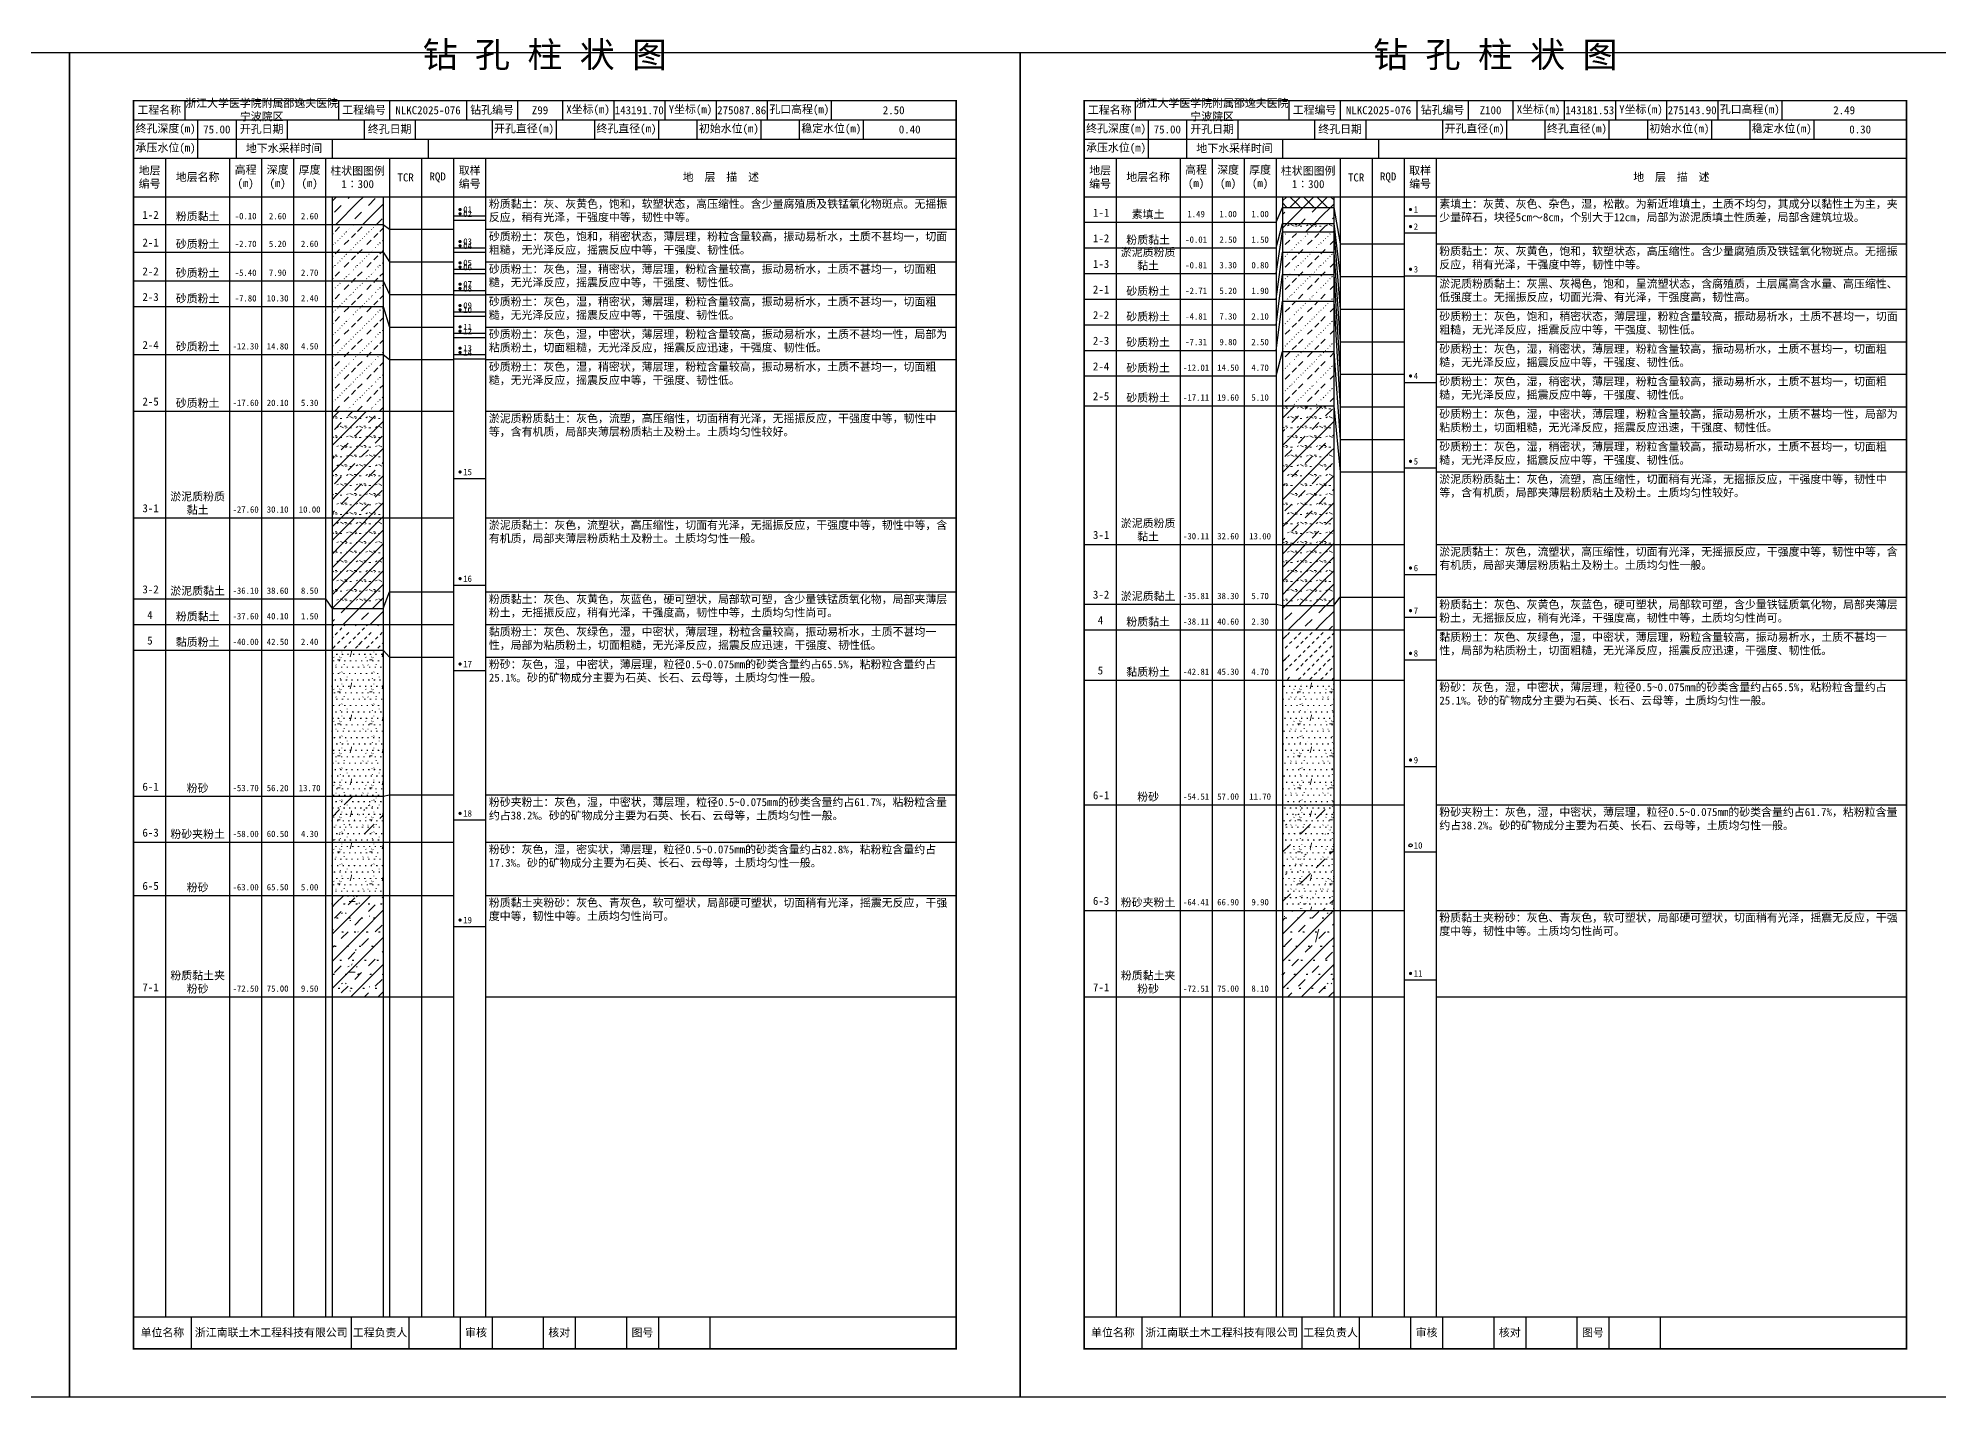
# Model space of a CAD drawing. Extents: x 297 to 65340, y 0 to 425.
# Drawn here: x 61766 to 62360, y 0 to 425 of the extents above; entities that cross this region are included whole.
import ezdxf
from ezdxf.enums import TextEntityAlignment as Align

# ---------------------------------------------------------------- set-up
doc = ezdxf.new("R2010")
doc.units = 0
doc.layers.get('0').update_dxf_attribs({"linetype": 'CONTINUOUS'})
doc.layers.add('FRAME', color=7, linetype='CONTINUOUS')
doc.layers.add('STRATUM', color=7, linetype='CONTINUOUS')
doc.layers.add('HATCH', color=7, linetype='CONTINUOUS', lineweight=13)
doc.styles.add('ST', font='')
doc.styles.get('ST').set_extended_font_data('SimSun')
pattern_1 = [(45, (0, 0), (-4.2426407, 4.2426407), [10, 0]), (45, (1.061, -3.182), (-2.12132034, 6.36396103), [3, -3])]
pattern_2 = [(45.000006, (0, 0), (-7.3e-07, 6.99998237), [1.971956, -7.927535]), (45.000006, (2.813, 2.829), (-7.3e-07, 6.99998237), [1.99367, -7.905828]), (45.000006, (5.0675, 5.082), (-7.3e-07, 6.99998237), [1.813609, -8.085882]), (26.565052, (0, 3.5), (7.00000042, 7.00000017), [0.0965, -15.555976]), (36.869899, (0.7, 4.2), (6.999999835, 7.000000165), [0.197747, -34.802253]), (315.00001, (3.5, 6.976), (6.99998237, 1.22e-06), [0.033054, -9.866441]), (26.565052, (3.5, 0), (7.00000042, 7.00000017), [0.144749, -15.507727]), (26.565052, (4.2, 0.7), (7.00000042, 7.00000017), [0.10528, -15.547196]), (90.000004, (4.55, 1.05), (-7, -5e-07), [0.028767, -6.971233]), (26.565052, (4.9, 1.4), (7.00000042, 7.00000017), [0.091014, -31.213938]), (36.869899, (5.6, 2.1), (6.999999835, 7.000000165), [0.110692, -34.889308]), (45.000002, (6.3, 2.8), (-2.4e-07, 6.99998237), [0.109112, -9.790383]), (315.00001, (6.914, 3.548), (6.99998237, 1.22e-06), [0.033054, -9.866441]), (36.869898, (1.4, 4.9), (6.999999957, 7.000000043), [0.10224, -34.89776]), (53.130103, (2.1, 5.6), (13.999999763, 21.000000158), [0.134384, -34.865616]), (53.130103, (2.8, 6.3), (13.999999763, 21.000000158), [0.126246, -34.873754])]
pattern_3 = [(45, (0, 0), (-4.2426407, 4.2426407), [10, 0]), (45, (1.061, -3.182), (-2.12132034, 6.36396103), [3, -3]), (26.565, (1.0741, -0.2536), (5.99982296, 5.99981224), [0.567, -12.849]), (0, (0.507, -0.2536), (0, 6), [0.567, -5.433]), (26.565, (-1.5813, 0), (5.99982296, 5.99981224), [0.567, -12.849]), (0, (-1.074, 0.2536), (0, 6), [0.567, -5.433]), (153.435, (0.5071, -0.2536), (-5.9998176, -5.36e-06), [1.134, -12.2826]), (26.565, (4.0741, 2.7464), (5.99982296, 5.99981224), [0.567, -12.849]), (0, (3.507, 2.7464), (0, 6), [0.567, -5.433]), (26.565, (1.4187, 3), (5.99982296, 5.99981224), [0.567, -12.849]), (0, (1.926, 3.2536), (0, 6), [0.567, -5.433]), (153.435, (3.5071, 2.7464), (-5.9998176, -5.36e-06), [1.134, -12.2826])]
pattern_4 = [(45, (0, 0), (-2.12132034, 2.12132034), [10, 0]), (26.565, (1.0741, -0.2536), (5.99982296, 5.99981224), [0.567, -12.849]), (0, (0.507, -0.2536), (0, 6), [0.567, -5.433]), (26.565, (-1.5813, 0), (5.99982296, 5.99981224), [0.567, -12.849]), (0, (-1.074, 0.2536), (0, 6), [0.567, -5.433]), (153.435, (0.5071, -0.2536), (-5.9998176, -5.36e-06), [1.134, -12.2826]), (26.565, (4.0741, 2.7464), (5.99982296, 5.99981224), [0.567, -12.849]), (0, (3.507, 2.7464), (0, 6), [0.567, -5.433]), (26.565, (1.4187, 3), (5.99982296, 5.99981224), [0.567, -12.849]), (0, (1.926, 3.2536), (0, 6), [0.567, -5.433]), (153.435, (3.5071, 2.7464), (-5.9998176, -5.36e-06), [1.134, -12.2826])]
pattern_5 = [(45.000005, (0, 0), (-6e-07, 6.99998237), [0.947297, -8.952198]), (45.000005, (1.4, 1.4), (-6e-07, 6.99998237), [0.986898, -8.912597]), (45.000005, (2.8, 2.8), (-6e-07, 6.99998237), [1.060182, -8.839313]), (45.000005, (4.2, 4.2), (-6e-07, 6.99998237), [0.949178, -8.950318]), (45.000005, (5.6, 5.6), (-6e-07, 6.99998237), [1.036501, -8.862994]), (45.000005, (3.5, 0), (-6e-07, 6.99998237), [1.013348, -8.886147]), (45.000005, (4.9, 1.4), (-6e-07, 6.99998237), [1.078956, -12.120371]), (45.000005, (6.3, 2.8), (-6e-07, 6.99998237), [0.998824, -8.900671]), (45.000003, (0.7, 4.2), (-3.7e-07, 6.99998237), [1.05533, -8.844165]), (45.000003, (2.1, 5.6), (-3.7e-07, 6.99998237), [1.036501, -8.862994])]
pattern_6 = [(82.875, (-0.8346, -1.206), (0.00036925, 10.000176442), [0.08929, -80.53371]), (143.13, (-0.7336, -1.2818), (-29.99996427, 20.00005359), [0.12627, -49.87373]), (172.875, (-0.5564, -1.304), (-70.000245666, 9.999660329), [0.17857, -80.44443]), (206.565, (-0.378, -1.2147), (-9.99970493, -9.99968706), [0.19954, -22.16046]), (243.435, (-0.2887, -1.0363), (8.93e-06, -9.999696), [0.19954, -22.16146]), (255.964, (-0.1994, -0.679), (-0.00020004, -9.99950129), [0.36813, -40.86287]), (255.964, (0.1106, 0.561), (-0.00020004, -9.99950129), [1.27838, -39.95262]), (255.964, (0.179, 0.835), (-0.00020004, -9.99950129), [0.28235, -40.94865]), (216.87, (0.3694, 1.0892), (-9.999982136, -10.000017864), [0.12627, -49.87373]), (243.435, (0.2683, 1.0135), (8.93e-06, -9.999696), [0.19954, -22.16146]), (206.565, (0.548, 1.1785), (-9.99970493, -9.99968706), [0.19954, -22.16046]), (172.875, (0.725, 1.1563), (-70.000245666, 9.999660329), [0.17857, -80.44443]), (143.13, (0.826, 1.0806), (-29.99996427, 20.00005359), [0.12627, -49.87373]), (82.875, (0.815, 0.992), (0.00036925, 10.000176442), [0.08929, -80.53371]), (0, (-0.33, 0.34), (0, 10), [0.89286, -9.10714]), (0, (0.025, 0), (1, 2), [0, -1.75]), (0, (0, 0.025), (1, 2), [0, -1.75]), (0, (0, 0), (1, 2), [0, -1.75]), (0, (-0.025, 0), (1, 2), [0, -1.75]), (0, (0, -0.025), (1, 2), [0, -1.75])]
pattern_7 = [(45.000006, (0, 0), (-1.6e-06, 15.3999612), [4.3383032, -17.440577]), (45.000006, (6.188, 6.223), (-1.6e-06, 15.3999612), [4.386074, -17.3928216]), (45.000006, (11.148, 11.181), (-1.6e-06, 15.3999612), [3.9899398, -17.7889404]), (26.565052, (0, 7.7), (15.4000009, 15.4000004), [0.2123, -34.2231472]), (36.869899, (1.54, 9.24), (15.39999964, 15.40000036), [0.4350434, -76.5649566]), (315.00001, (7.7, 15.347), (15.3999612, 2.7e-06), [0.0727188, -21.7061702]), (26.565052, (7.7, 0), (15.4000009, 15.4000004), [0.3184478, -34.1169994]), (26.565052, (9.24, 1.54), (15.4000009, 15.4000004), [0.231616, -34.2038312]), (90.000004, (10.01, 2.31), (-15.4, -1e-06), [0.0632874, -15.3367126]), (26.565052, (10.78, 3.08), (15.4000009, 15.4000004), [0.200231, -68.6706636]), (36.869899, (12.32, 4.62), (15.39999964, 15.40000036), [0.2435224, -76.7564776]), (45.000002, (13.86, 6.16), (-5e-07, 15.3999612), [0.2400464, -21.5388426]), (315.00001, (15.211, 7.805), (15.3999612, 2.7e-06), [0.0727188, -21.7061702]), (36.869898, (3.08, 10.78), (15.3999999, 15.4000001), [0.224928, -76.775072]), (53.130103, (4.62, 12.32), (30.79999948, 46.20000035), [0.2956448, -76.7043552]), (53.130103, (6.16, 13.86), (30.79999948, 46.20000035), [0.2777412, -76.7222588])]
pattern_8 = [(82.875, (-1.8361, -2.6533), (0.00081235, 22.00038817), [0.196438, -177.174162]), (143.13, (-1.614, -2.82), (-65.9999214, 44.0001179), [0.277794, -109.722206]), (172.875, (-1.224, -2.8687), (-154.00054047, 21.99925272), [0.392854, -176.977746]), (206.565, (-0.831, -2.672), (-21.9993508, -21.9993115), [0.438988, -48.753012]), (243.435, (-0.635, -2.28), (1.96e-05, -21.9993312), [0.438988, -48.755212]), (255.964, (-0.4387, -1.494), (-0.0004401, -21.99890283), [0.809886, -89.898314]), (255.964, (0.2434, 1.2344), (-0.0004401, -21.99890283), [2.812436, -87.895764]), (255.964, (0.394, 1.837), (-0.0004401, -21.99890283), [0.62117, -90.08703]), (216.87, (0.8126, 2.3963), (-21.9999607, -22.0000393), [0.277794, -109.722206]), (243.435, (0.59, 2.23), (1.96e-05, -21.9993312), [0.438988, -48.755212]), (206.565, (1.205, 2.593), (-21.9993508, -21.9993115), [0.438988, -48.753012]), (172.875, (1.595, 2.544), (-154.00054047, 21.99925272), [0.392854, -176.977746]), (143.13, (1.8173, 2.3772), (-65.9999214, 44.0001179), [0.277794, -109.722206]), (82.875, (1.793, 2.1823), (0.00081235, 22.00038817), [0.196438, -177.174162]), (0, (-0.725, 0.748), (0, 22), [1.964292, -20.035708]), (0, (0.055, 0), (2.2, 4.4), [0, -3.85]), (0, (0, 0.055), (2.2, 4.4), [0, -3.85]), (0, (0, 0), (2.2, 4.4), [0, -3.85]), (0, (-0.055, 0), (2.2, 4.4), [0, -3.85]), (0, (0, -0.055), (2.2, 4.4), [0, -3.85])]

# ---------------------------------------------------------------- blocks, each defined once
blk = doc.blocks.new('SolidCircle')
at = {"const_width": 0.5}
blk.add_lwpolyline([(-0.25, 0, 1), (0.25, 0, 1)], format="xyb", close=True, dxfattribs=at)

msp = doc.modelspace()

# ---------------------------------------------------------------- hatches: boundary and pattern name
at = {"layer": 'HATCH'}
h = msp.add_hatch(dxfattribs=at)
h.set_pattern_fill('FZNT', color=256, style=0)
h.set_pattern_definition(pattern_1)
h.paths.add_polyline_path([(61874, 375), (61858, 375), (61858, 366.33), (61874, 366.33)])
h = msp.add_hatch(dxfattribs=at)
h.set_pattern_fill('STT', color=256, style=0)
h.set_pattern_definition([(45, (0, 0), (-2.12132034, 2.12132034), [10, 0]), (135, (0, 0), (-2.12132034, -2.12132034), [10, 0])])
h.paths.add_polyline_path([(62171, 375), (62155, 375), (62155, 371.67), (62171, 371.67)])
h = msp.add_hatch(dxfattribs=at)
h.set_pattern_fill('FZNT', color=256, style=0)
h.set_pattern_definition(pattern_1)
h.paths.add_polyline_path([(62171, 371.67), (62155, 371.67), (62155, 366.67), (62171, 366.67)])
h = msp.add_hatch(dxfattribs=at)
h.set_pattern_fill('SZFT', color=256, style=0)
h.set_pattern_definition(pattern_2)
h.paths.add_polyline_path([(61874, 366.33), (61858, 366.33), (61858, 357.67), (61874, 357.67)])
h = msp.add_hatch(dxfattribs=at)
h.set_pattern_fill('YNFNT', color=256, style=0)
h.set_pattern_definition(pattern_3)
h.paths.add_polyline_path([(62171, 366.67), (62155, 366.67), (62155, 364), (62171, 364)])
h = msp.add_hatch(dxfattribs=at)
h.set_pattern_fill('SZFT', color=256, style=0)
h.set_pattern_definition(pattern_2)
h.paths.add_polyline_path([(62171, 364), (62155, 364), (62155, 357.67), (62171, 357.67)])
h = msp.add_hatch(dxfattribs=at)
h.set_pattern_fill('SZFT', color=256, style=0)
h.set_pattern_definition(pattern_2)
h.paths.add_polyline_path([(61874, 357.67), (61858, 357.67), (61858, 348.67), (61874, 348.67)])
h = msp.add_hatch(dxfattribs=at)
h.set_pattern_fill('SZFT', color=256, style=0)
h.set_pattern_definition(pattern_2)
h.paths.add_polyline_path([(62171, 357.67), (62155, 357.67), (62155, 350.67), (62171, 350.67)])
h = msp.add_hatch(dxfattribs=at)
h.set_pattern_fill('SZFT', color=256, style=0)
h.set_pattern_definition(pattern_2)
h.paths.add_polyline_path([(62171, 350.67), (62155, 350.67), (62155, 342.33), (62171, 342.33)])
h = msp.add_hatch(dxfattribs=at)
h.set_pattern_fill('SZFT', color=256, style=0)
h.set_pattern_definition(pattern_2)
h.paths.add_polyline_path([(61874, 348.67), (61858, 348.67), (61858, 340.67), (61874, 340.67)])
h = msp.add_hatch(dxfattribs=at)
h.set_pattern_fill('SZFT', color=256, style=0)
h.set_pattern_definition(pattern_2)
h.paths.add_polyline_path([(61874, 340.67), (61858, 340.67), (61858, 325.67), (61874, 325.67)])
h = msp.add_hatch(dxfattribs=at)
h.set_pattern_fill('SZFT', color=256, style=0)
h.set_pattern_definition(pattern_2)
h.paths.add_polyline_path([(62171, 342.33), (62155, 342.33), (62155, 326.67), (62171, 326.67)])
h = msp.add_hatch(dxfattribs=at)
h.set_pattern_fill('SZFT', color=256, style=0)
h.set_pattern_definition(pattern_2)
h.paths.add_polyline_path([(61874, 325.67), (61858, 325.67), (61858, 308), (61874, 308)])
h = msp.add_hatch(dxfattribs=at)
h.set_pattern_fill('SZFT', color=256, style=0)
h.set_pattern_definition(pattern_2)
h.paths.add_polyline_path([(62171, 326.67), (62155, 326.67), (62155, 309.67), (62171, 309.67)])
h = msp.add_hatch(dxfattribs=at)
h.set_pattern_fill('YNFNT', color=256, style=0)
h.set_pattern_definition(pattern_3)
h.paths.add_polyline_path([(62171, 309.67), (62155, 309.67), (62155, 266.33), (62171, 266.33)])
h = msp.add_hatch(dxfattribs=at)
h.set_pattern_fill('YNFNT', color=256, style=0)
h.set_pattern_definition(pattern_3)
h.paths.add_polyline_path([(61874, 308), (61858, 308), (61858, 274.67), (61874, 274.67)])
h = msp.add_hatch(dxfattribs=at)
h.set_pattern_fill('YNNT', color=256, style=0)
h.set_pattern_definition(pattern_4)
h.paths.add_polyline_path([(61874, 274.67), (61858, 274.67), (61858, 246.33), (61874, 246.33)])
h = msp.add_hatch(dxfattribs=at)
h.set_pattern_fill('YNNT', color=256, style=0)
h.set_pattern_definition(pattern_4)
h.paths.add_polyline_path([(62171, 266.33), (62155, 266.33), (62155, 247.33), (62171, 247.33)])
h = msp.add_hatch(dxfattribs=at)
h.set_pattern_fill('FZNT', color=256, style=0)
h.set_pattern_definition(pattern_1)
h.paths.add_polyline_path([(61874, 246.33), (61858, 246.33), (61858, 241.33), (61874, 241.33)])
h = msp.add_hatch(dxfattribs=at)
h.set_pattern_fill('FZNT', color=256, style=0)
h.set_pattern_definition(pattern_1)
h.paths.add_polyline_path([(62171, 247.33), (62155, 247.33), (62155, 239.67), (62171, 239.67)])
h = msp.add_hatch(dxfattribs=at)
h.set_pattern_fill('NZFT', color=256, style=0)
h.set_pattern_definition(pattern_5)
h.paths.add_polyline_path([(61874, 241.33), (61858, 241.33), (61858, 233.33), (61874, 233.33)])
h = msp.add_hatch(dxfattribs=at)
h.set_pattern_fill('NZFT', color=256, style=0)
h.set_pattern_definition(pattern_5)
h.paths.add_polyline_path([(62171, 239.67), (62155, 239.67), (62155, 224), (62171, 224)])
h = msp.add_hatch(dxfattribs=at)
h.set_pattern_fill('FS', color=256, style=0)
h.set_pattern_definition(pattern_6)
h.paths.add_polyline_path([(61874, 233.33), (61858, 233.33), (61858, 187.67), (61874, 187.67)])
h = msp.add_hatch(dxfattribs=at)
h.set_pattern_fill('FS', color=256, style=0)
h.set_pattern_definition(pattern_6)
h.paths.add_polyline_path([(62171, 224), (62155, 224), (62155, 185), (62171, 185)])
h = msp.add_hatch(dxfattribs=at)
h.set_pattern_fill('FS', color=256, style=0)
h.set_pattern_definition(pattern_6)
h.paths.add_polyline_path([(61874, 187.67), (61858, 187.67), (61858, 173.33), (61874, 173.33)])
h = msp.add_hatch(dxfattribs=at)
h.set_pattern_fill('SZFT', color=256, scale=2.2, style=0)
h.set_pattern_definition(pattern_7)
h.paths.add_polyline_path([(61874, 187.67), (61858, 187.67), (61858, 173.33), (61874, 173.33)])
h = msp.add_hatch(dxfattribs=at)
h.set_pattern_fill('FS', color=256, style=0)
h.set_pattern_definition(pattern_6)
h.paths.add_polyline_path([(62171, 185), (62155, 185), (62155, 152), (62171, 152)])
h = msp.add_hatch(dxfattribs=at)
h.set_pattern_fill('SZFT', color=256, scale=2.2, style=0)
h.set_pattern_definition(pattern_7)
h.paths.add_polyline_path([(62171, 185), (62155, 185), (62155, 152), (62171, 152)])
h = msp.add_hatch(dxfattribs=at)
h.set_pattern_fill('FS', color=256, style=0)
h.set_pattern_definition(pattern_6)
h.paths.add_polyline_path([(61874, 173.33), (61858, 173.33), (61858, 156.67), (61874, 156.67)])
h = msp.add_hatch(dxfattribs=at)
h.set_pattern_fill('FZNT', color=256, style=0)
h.set_pattern_definition(pattern_1)
h.paths.add_polyline_path([(61874, 156.67), (61858, 156.67), (61858, 125), (61874, 125)])
h = msp.add_hatch(dxfattribs=at)
h.set_pattern_fill('FS', color=256, scale=2.2, style=0)
h.set_pattern_definition(pattern_8)
h.paths.add_polyline_path([(61874, 156.67), (61858, 156.67), (61858, 125), (61874, 125)])
h = msp.add_hatch(dxfattribs=at)
h.set_pattern_fill('FZNT', color=256, style=0)
h.set_pattern_definition(pattern_1)
h.paths.add_polyline_path([(62171, 152), (62155, 152), (62155, 125), (62171, 125)])
h = msp.add_hatch(dxfattribs=at)
h.set_pattern_fill('FS', color=256, scale=2.2, style=0)
h.set_pattern_definition(pattern_8)
h.paths.add_polyline_path([(62171, 152), (62155, 152), (62155, 125), (62171, 125)])

# ---------------------------------------------------------------- linework, layer by layer
at = {"layer": 'FRAME', "color": 245, "linetype": 'Continuous'}
for points in [[(61479, 0), (61776, 0), (61776, 420), (61479, 420)], [(61776, 0), (62073, 0), (62073, 420), (61776, 420)], [(62073, 0), (62370, 0), (62370, 420), (62073, 420)]]:
    msp.add_lwpolyline(points, close=True, dxfattribs=at)
at = {"layer": 'FRAME', "linetype": 'Continuous', "const_width": 0.5}
for points in [[(61796, 15), (62053, 15), (62053, 405), (61796, 405)], [(62093, 15), (62350, 15), (62350, 405), (62093, 405)]]:
    msp.add_lwpolyline(points, close=True, dxfattribs=at)
at = {"layer": 'FRAME', "color": 0, "linetype": 'Continuous'}
for points in [[(61812, 405), (61812, 399)], [(61860, 405), (61860, 399)], [(61876, 405), (61876, 399)], [(61900, 405), (61900, 399)], [(61916, 405), (61916, 399)], [(61930, 405), (61930, 399)], [(61946, 405), (61946, 399)], [(61962, 405), (61962, 399)], [(61978, 405), (61978, 399)], [(61994, 405), (61994, 399)], [(62014, 405), (62014, 399)], [(62053, 405), (62053, 399)], [(62109, 405), (62109, 399)], [(62157, 405), (62157, 399)], [(62173, 405), (62173, 399)], [(62197, 405), (62197, 399)], [(62213, 405), (62213, 399)], [(62227, 405), (62227, 399)], [(62243, 405), (62243, 399)], [(62259, 405), (62259, 399)], [(62275, 405), (62275, 399)], [(62291, 405), (62291, 399)], [(62311, 405), (62311, 399)], [(62350, 405), (62350, 399)], [(61796, 399), (62053, 399)], [(61816, 399), (61816, 393)], [(61828, 399), (61828, 393)], [(61844, 399), (61844, 393)], [(61868, 399), (61868, 393)], [(61884, 399), (61884, 393)], [(61908, 399), (61908, 393)], [(61928, 399), (61928, 393)], [(61940, 399), (61940, 393)], [(61960, 399), (61960, 393)], [(61972, 399), (61972, 393)], [(61992, 399), (61992, 393)], [(62004, 399), (62004, 393)], [(62024, 399), (62024, 393)], [(62053, 399), (62053, 393)], [(62093, 399), (62350, 399)], [(62113, 399), (62113, 393)], [(62125, 399), (62125, 393)], [(62141, 399), (62141, 393)], [(62165, 399), (62165, 393)], [(62181, 399), (62181, 393)], [(62205, 399), (62205, 393)], [(62225, 399), (62225, 393)], [(62237, 399), (62237, 393)], [(62257, 399), (62257, 393)], [(62269, 399), (62269, 393)], [(62289, 399), (62289, 393)], [(62301, 399), (62301, 393)], [(62321, 399), (62321, 393)], [(62350, 399), (62350, 393)], [(61796, 393), (62053, 393)], [(61816, 393), (61816, 387)], [(61828, 393), (61828, 387)], [(61858, 393), (61858, 387)], [(61888, 393), (61888, 387)], [(62093, 393), (62350, 393)], [(62113, 393), (62113, 387)], [(62125, 393), (62125, 387)], [(62155, 393), (62155, 387)], [(62185, 393), (62185, 387)], [(61796, 387), (62053, 387)], [(61806, 387), (61806, 25)], [(61826, 387), (61826, 25)], [(61836, 387), (61836, 25)], [(61846, 387), (61846, 25)], [(61856, 387), (61856, 25)], [(61876, 387), (61876, 25)], [(61886, 387), (61886, 25)], [(61896, 387), (61896, 25)], [(61906, 387), (61906, 25)], [(62053, 387), (62053, 25)], [(62093, 387), (62350, 387)], [(62103, 387), (62103, 25)], [(62123, 387), (62123, 25)], [(62133, 387), (62133, 25)], [(62143, 387), (62143, 25)], [(62153, 387), (62153, 25)], [(62173, 387), (62173, 25)], [(62183, 387), (62183, 25)], [(62193, 387), (62193, 25)], [(62203, 387), (62203, 25)], [(62350, 387), (62350, 25)], [(61796, 375), (62053, 375)], [(61858, 375), (61858, 25)], [(61874, 375), (61874, 25)], [(62093, 375), (62350, 375)], [(62155, 375), (62155, 25)], [(62171, 375), (62171, 25)], [(61796, 25), (62053, 25)], [(61814, 25), (61814, 15)], [(61864, 25), (61864, 15)], [(61882, 25), (61882, 15)], [(61898, 25), (61898, 15)], [(61908, 25), (61908, 15)], [(61924, 25), (61924, 15)], [(61934, 25), (61934, 15)], [(61950, 25), (61950, 15)], [(61960, 25), (61960, 15)], [(61976, 25), (61976, 15)], [(62093, 25), (62350, 25)], [(62111, 25), (62111, 15)], [(62161, 25), (62161, 15)], [(62179, 25), (62179, 15)], [(62195, 25), (62195, 15)], [(62205, 25), (62205, 15)], [(62221, 25), (62221, 15)], [(62231, 25), (62231, 15)], [(62247, 25), (62247, 15)], [(62257, 25), (62257, 15)], [(62273, 25), (62273, 15)]]:
    msp.add_lwpolyline(points, dxfattribs=at)
at = {"layer": 'STRATUM', "linetype": 'Continuous'}
for points in [[(61896, 369), (61906, 369)], [(62153, 367), (62155, 371.67), (62171, 371.67), (62173, 360.23)], [(62193, 369), (62203, 369)], [(61796, 366.33), (61806, 366.33)], [(61806, 366.33), (61826, 366.33)], [(61826, 366.33), (61836, 366.33)], [(61836, 366.33), (61846, 366.33)], [(61846, 366.33), (61856, 366.33)], [(61856, 366.33), (61858, 366.33), (61874, 366.33), (61876, 364.82)], [(61876, 364.82), (61886, 364.82)], [(61886, 364.82), (61896, 364.82)], [(61896, 367.67), (61906, 367.67)], [(61906, 364.82), (62053, 364.82)], [(62093, 367), (62103, 367)], [(62103, 367), (62123, 367)], [(62123, 367), (62133, 367)], [(62133, 367), (62143, 367)], [(62143, 367), (62153, 367)], [(62153, 359), (62155, 366.67), (62171, 366.67), (62173, 350.06)], [(62153, 351), (62155, 364), (62171, 364), (62173, 339.88)], [(62193, 363.67), (62203, 363.67)], [(61796, 357.67), (61806, 357.67)], [(61806, 357.67), (61826, 357.67)], [(61826, 357.67), (61836, 357.67)], [(61836, 357.67), (61846, 357.67)], [(61846, 357.67), (61856, 357.67)], [(61856, 357.67), (61858, 357.67), (61874, 357.67), (61876, 354.65)], [(61896, 359), (61906, 359)], [(61896, 357.67), (61906, 357.67)], [(62093, 359), (62103, 359)], [(62103, 359), (62123, 359)], [(62123, 359), (62133, 359)], [(62133, 359), (62143, 359)], [(62143, 359), (62153, 359)], [(62153, 343), (62155, 357.67), (62171, 357.67), (62173, 329.7)], [(62173, 360.23), (62183, 360.23)], [(62183, 360.23), (62193, 360.23)], [(62203, 360.23), (62350, 360.23)], [(61876, 354.65), (61886, 354.65)], [(61886, 354.65), (61896, 354.65)], [(61896, 352.33), (61906, 352.33)], [(61896, 351), (61906, 351)], [(61906, 354.65), (62053, 354.65)], [(62093, 351), (62103, 351)], [(62103, 351), (62123, 351)], [(62123, 351), (62133, 351)], [(62133, 351), (62143, 351)], [(62143, 351), (62153, 351)], [(62153, 335), (62155, 350.67), (62171, 350.67), (62173, 319.53)], [(61796, 348.67), (61806, 348.67)], [(61806, 348.67), (61826, 348.67)], [(61826, 348.67), (61836, 348.67)], [(61836, 348.67), (61846, 348.67)], [(61846, 348.67), (61856, 348.67)], [(61856, 348.67), (61858, 348.67), (61874, 348.67), (61876, 344.47)], [(61896, 345.67), (61906, 345.67)], [(62173, 350.06), (62183, 350.06)], [(62183, 350.06), (62193, 350.06)], [(62193, 350.33), (62203, 350.33)], [(62203, 350.06), (62350, 350.06)], [(61796, 340.67), (61806, 340.67)], [(61806, 340.67), (61826, 340.67)], [(61826, 340.67), (61836, 340.67)], [(61836, 340.67), (61846, 340.67)], [(61846, 340.67), (61856, 340.67)], [(61856, 340.67), (61858, 340.67), (61874, 340.67), (61876, 334.29)], [(61876, 344.47), (61886, 344.47)], [(61886, 344.47), (61896, 344.47)], [(61896, 344.33), (61906, 344.33)], [(61896, 339), (61906, 339)], [(61906, 344.47), (62053, 344.47)], [(62093, 343), (62103, 343)], [(62103, 343), (62123, 343)], [(62123, 343), (62133, 343)], [(62133, 343), (62143, 343)], [(62143, 343), (62153, 343)], [(62153, 327), (62155, 342.33), (62171, 342.33), (62173, 309.35)], [(62173, 339.88), (62183, 339.88)], [(62183, 339.88), (62193, 339.88)], [(62203, 339.88), (62350, 339.88)], [(61876, 334.29), (61886, 334.29)], [(61886, 334.29), (61896, 334.29)], [(61896, 337.67), (61906, 337.67)], [(61906, 334.29), (62053, 334.29)], [(62093, 335), (62103, 335)], [(62103, 335), (62123, 335)], [(62123, 335), (62133, 335)], [(62133, 335), (62143, 335)], [(62143, 335), (62153, 335)], [(61896, 332.33), (61906, 332.33)], [(61896, 331), (61906, 331)], [(62093, 327), (62103, 327)], [(62103, 327), (62123, 327)], [(62123, 327), (62133, 327)], [(62133, 327), (62143, 327)], [(62143, 327), (62153, 327)], [(62173, 329.7), (62183, 329.7)], [(62183, 329.7), (62193, 329.7)], [(62203, 329.7), (62350, 329.7)], [(61796, 325.67), (61806, 325.67)], [(61806, 325.67), (61826, 325.67)], [(61826, 325.67), (61836, 325.67)], [(61836, 325.67), (61846, 325.67)], [(61846, 325.67), (61856, 325.67)], [(61856, 325.67), (61858, 325.67), (61874, 325.67), (61876, 324.12)], [(61876, 324.12), (61886, 324.12)], [(61886, 324.12), (61896, 324.12)], [(61896, 325.67), (61906, 325.67)], [(61896, 324.33), (61906, 324.33)], [(61906, 324.12), (62053, 324.12)], [(62153, 319), (62155, 326.67), (62171, 326.67), (62173, 299.17)], [(62093, 319), (62103, 319)], [(62103, 319), (62123, 319)], [(62123, 319), (62133, 319)], [(62133, 319), (62143, 319)], [(62143, 319), (62153, 319)], [(62173, 319.53), (62183, 319.53)], [(62183, 319.53), (62193, 319.53)], [(62193, 317), (62203, 317)], [(62203, 319.53), (62350, 319.53)], [(62093, 309.67), (62103, 309.67)], [(62103, 309.67), (62123, 309.67)], [(62123, 309.67), (62133, 309.67)], [(62133, 309.67), (62143, 309.67)], [(62143, 309.67), (62153, 309.67)], [(62153, 309.67), (62155, 309.67), (62171, 309.67), (62173, 289)], [(62173, 309.35), (62183, 309.35)], [(62183, 309.35), (62193, 309.35)], [(62203, 309.35), (62350, 309.35)], [(61796, 308), (61806, 308)], [(61806, 308), (61826, 308)], [(61826, 308), (61836, 308)], [(61836, 308), (61846, 308)], [(61846, 308), (61856, 308)], [(61856, 308), (61858, 308), (61874, 308), (61876, 308)], [(61876, 308), (61886, 308)], [(61886, 308), (61896, 308)], [(61906, 308), (62053, 308)], [(62173, 299.17), (62183, 299.17)], [(62183, 299.17), (62193, 299.17)], [(62203, 299.17), (62350, 299.17)], [(61896, 287), (61906, 287)], [(62173, 289), (62183, 289)], [(62183, 289), (62193, 289)], [(62193, 290.33), (62203, 290.33)], [(62203, 289), (62350, 289)], [(61796, 274.67), (61806, 274.67)], [(61806, 274.67), (61826, 274.67)], [(61826, 274.67), (61836, 274.67)], [(61836, 274.67), (61846, 274.67)], [(61846, 274.67), (61856, 274.67)], [(61856, 274.67), (61858, 274.67), (61874, 274.67), (61876, 274.67)], [(61876, 274.67), (61886, 274.67)], [(61886, 274.67), (61896, 274.67)], [(61906, 274.67), (62053, 274.67)], [(62093, 266.33), (62103, 266.33)], [(62103, 266.33), (62123, 266.33)], [(62123, 266.33), (62133, 266.33)], [(62133, 266.33), (62143, 266.33)], [(62143, 266.33), (62153, 266.33)], [(62153, 266.33), (62155, 266.33), (62171, 266.33), (62173, 266.33)], [(62173, 266.33), (62183, 266.33)], [(62183, 266.33), (62193, 266.33)], [(62203, 266.33), (62350, 266.33)], [(62193, 257), (62203, 257)], [(61856, 249.33), (61858, 246.33), (61874, 246.33), (61876, 251.51)], [(61876, 251.51), (61886, 251.51)], [(61886, 251.51), (61896, 251.51)], [(61896, 253.67), (61906, 253.67)], [(61906, 251.51), (62053, 251.51)], [(62153, 247.67), (62155, 247.33), (62171, 247.33), (62173, 249.84)], [(62173, 249.84), (62183, 249.84)], [(62183, 249.84), (62193, 249.84)], [(62203, 249.84), (62350, 249.84)], [(61796, 249.33), (61806, 249.33)], [(61806, 249.33), (61826, 249.33)], [(61826, 249.33), (61836, 249.33)], [(61836, 249.33), (61846, 249.33)], [(61846, 249.33), (61856, 249.33)], [(62093, 247.67), (62103, 247.67)], [(62103, 247.67), (62123, 247.67)], [(62123, 247.67), (62133, 247.67)], [(62133, 247.67), (62143, 247.67)], [(62143, 247.67), (62153, 247.67)], [(62193, 243.67), (62203, 243.67)], [(61796, 241.33), (61806, 241.33)], [(61806, 241.33), (61826, 241.33)], [(61826, 241.33), (61836, 241.33)], [(61836, 241.33), (61846, 241.33)], [(61846, 241.33), (61856, 241.33)], [(61856, 241.33), (61858, 241.33), (61874, 241.33), (61876, 241.33)], [(61876, 241.33), (61886, 241.33)], [(61886, 241.33), (61896, 241.33)], [(61906, 241.33), (62053, 241.33)], [(62093, 239.67), (62103, 239.67)], [(62103, 239.67), (62123, 239.67)], [(62123, 239.67), (62133, 239.67)], [(62133, 239.67), (62143, 239.67)], [(62143, 239.67), (62153, 239.67)], [(62153, 239.67), (62155, 239.67), (62171, 239.67), (62173, 239.67)], [(62173, 239.67), (62183, 239.67)], [(62183, 239.67), (62193, 239.67)], [(62203, 239.67), (62350, 239.67)], [(61796, 233.33), (61806, 233.33)], [(61806, 233.33), (61826, 233.33)], [(61826, 233.33), (61836, 233.33)], [(61836, 233.33), (61846, 233.33)], [(61846, 233.33), (61856, 233.33)], [(61856, 233.33), (61858, 233.33), (61874, 233.33), (61876, 231.16)], [(61876, 231.16), (61886, 231.16)], [(61886, 231.16), (61896, 231.16)], [(61896, 227), (61906, 227)], [(61906, 231.16), (62053, 231.16)], [(62193, 230.33), (62203, 230.33)], [(62093, 224), (62103, 224)], [(62103, 224), (62123, 224)], [(62123, 224), (62133, 224)], [(62133, 224), (62143, 224)], [(62143, 224), (62153, 224)], [(62153, 224), (62155, 224), (62171, 224), (62173, 224)], [(62173, 224), (62183, 224)], [(62183, 224), (62193, 224)], [(62203, 224), (62350, 224)], [(62193, 197), (62203, 197)], [(61796, 187.67), (61806, 187.67)], [(61806, 187.67), (61826, 187.67)], [(61826, 187.67), (61836, 187.67)], [(61836, 187.67), (61846, 187.67)], [(61846, 187.67), (61856, 187.67)], [(61856, 187.67), (61858, 187.67), (61874, 187.67), (61876, 188.1)], [(61876, 188.1), (61886, 188.1)], [(61886, 188.1), (61896, 188.1)], [(61906, 188.1), (62053, 188.1)], [(62093, 185), (62103, 185)], [(62103, 185), (62123, 185)], [(62123, 185), (62133, 185)], [(62133, 185), (62143, 185)], [(62143, 185), (62153, 185)], [(62153, 185), (62155, 185), (62171, 185), (62173, 185)], [(62173, 185), (62183, 185)], [(62183, 185), (62193, 185)], [(62203, 185), (62350, 185)], [(61896, 180.33), (61906, 180.33)], [(61796, 173.33), (61806, 173.33)], [(61806, 173.33), (61826, 173.33)], [(61826, 173.33), (61836, 173.33)], [(61836, 173.33), (61846, 173.33)], [(61846, 173.33), (61856, 173.33)], [(61856, 173.33), (61858, 173.33), (61874, 173.33), (61876, 173.33)], [(61876, 173.33), (61886, 173.33)], [(61886, 173.33), (61896, 173.33)], [(61906, 173.33), (62053, 173.33)], [(62193, 170.33), (62203, 170.33)], [(61796, 156.67), (61806, 156.67)], [(61806, 156.67), (61826, 156.67)], [(61826, 156.67), (61836, 156.67)], [(61836, 156.67), (61846, 156.67)], [(61846, 156.67), (61856, 156.67)], [(61856, 156.67), (61858, 156.67), (61874, 156.67), (61876, 156.67)], [(61876, 156.67), (61886, 156.67)], [(61886, 156.67), (61896, 156.67)], [(61906, 156.67), (62053, 156.67)], [(62093, 152), (62103, 152)], [(62103, 152), (62123, 152)], [(62123, 152), (62133, 152)], [(62133, 152), (62143, 152)], [(62143, 152), (62153, 152)], [(62153, 152), (62155, 152), (62171, 152), (62173, 152)], [(62173, 152), (62183, 152)], [(62183, 152), (62193, 152)], [(62203, 152), (62350, 152)], [(61896, 147), (61906, 147)], [(61796, 125), (61806, 125)], [(61806, 125), (61826, 125)], [(61826, 125), (61836, 125)], [(61836, 125), (61846, 125)], [(61846, 125), (61856, 125)], [(61856, 125), (61858, 125), (61874, 125), (61876, 125)], [(61876, 125), (61886, 125)], [(61886, 125), (61896, 125)], [(61906, 125), (62053, 125)], [(62093, 125), (62103, 125)], [(62103, 125), (62123, 125)], [(62123, 125), (62133, 125)], [(62133, 125), (62143, 125)], [(62143, 125), (62153, 125)], [(62153, 125), (62155, 125), (62171, 125), (62173, 125)], [(62173, 125), (62183, 125)], [(62183, 125), (62193, 125)], [(62193, 130.33), (62203, 130.33)], [(62203, 125), (62350, 125)]]:
    msp.add_lwpolyline(points, dxfattribs=at)
at = {"layer": 'STRATUM'}
msp.add_circle((62195, 172.33), 0.5, dxfattribs=at)

# ---------------------------------------------------------------- block references
for p in [(61898, 371), (61898, 369.67), (62195, 371), (62195, 365.67), (61898, 361), (61898, 359.67), (61898, 354.33), (61898, 353), (62195, 352.33), (61898, 347.67), (61898, 346.33), (61898, 341), (61898, 339.67), (61898, 334.33), (61898, 333), (61898, 327.67), (61898, 326.33), (62195, 319), (62195, 292.33), (61898, 289), (61898, 255.67), (62195, 259), (62195, 245.67), (62195, 232.33), (61898, 229), (62195, 199), (61898, 182.33), (61898, 149), (62195, 132.33)]:
    msp.add_blockref('SolidCircle', p, dxfattribs=at)

# ---------------------------------------------------------------- texts
at = {"layer": 'FRAME', "style": 'ST'}
for p in [(61924.5, 413), (62221.5, 413)]:
    msp.add_text('钻 孔 柱 状 图', height=8, dxfattribs=at).set_placement(p, align=Align.BOTTOM_CENTER)
at = {"layer": 'FRAME', "char_height": 2.5, "attachment_point": 5, "style": 'ST'}
for s, insert, width in [('浙江大学医学院附属邵逸夫医院宁波院区', (61836, 402), 48), ('X坐标(m)', (61938, 402), 16), ('Y坐标(m)', (61970, 402), 16), ('孔口高程(m)', (62004, 402), 20), ('浙江大学医学院附属邵逸夫医院宁波院区', (62133, 402), 48), ('X坐标(m)', (62235, 402), 16), ('Y坐标(m)', (62267, 402), 16), ('孔口高程(m)', (62301, 402), 20), ('工程名称', (61804, 402), 16), ('工程编号', (61868, 402), 16), ('NLKC2025-076', (61888, 402), 24), ('钻孔编号', (61908, 402), 16), ('Z99', (61923, 402), 14), ('143191.70', (61954, 402), 16), ('275087.86', (61986, 402), 16), ('2.50', (62033.5, 402), 39), ('工程名称', (62101, 402), 16), ('工程编号', (62165, 402), 16), ('NLKC2025-076', (62185, 402), 24), ('钻孔编号', (62205, 402), 16), ('Z100', (62220, 402), 14), ('143181.53', (62251, 402), 16), ('275143.90', (62283, 402), 16), ('2.49', (62330.5, 402), 39), ('终孔深度(m)', (61806, 396), 20), ('75.00', (61822, 396), 12), ('开孔日期', (61836, 396), 16), ('终孔日期', (61876, 396), 16), ('开孔直径(m)', (61918, 396), 20), ('终孔直径(m)', (61950, 396), 20), ('初始水位(m)', (61982, 396), 20), ('稳定水位(m)', (62014, 396), 20), ('0.40', (62038.5, 396), 29), ('终孔深度(m)', (62103, 396), 20), ('75.00', (62119, 396), 12), ('开孔日期', (62133, 396), 16), ('终孔日期', (62173, 396), 16), ('开孔直径(m)', (62215, 396), 20), ('终孔直径(m)', (62247, 396), 20), ('初始水位(m)', (62279, 396), 20), ('稳定水位(m)', (62311, 396), 20), ('0.30', (62335.5, 396), 29), ('承压水位(m)', (61806, 390), 20), ('地下水采样时间', (61843, 390), 30), ('承压水位(m)', (62103, 390), 20), ('地下水采样时间', (62140, 390), 30), ('地层编号', (61801, 381), 10), ('地层名称', (61816, 381), 20), ('高程\\P(m)', (61831, 381), 10), ('深度\\P(m)', (61841, 381), 10), ('厚度\\P(m)', (61851, 381), 10), ('柱状图图例\\P1∶300', (61866, 381), 20), ('TCR', (61881, 381), 10), ('RQD', (61891, 381), 10), ('取样编号', (61901, 381), 10), ('地  层  描  述', (61979.5, 381), 147), ('地层编号', (62098, 381), 10), ('地层名称', (62113, 381), 20), ('高程\\P(m)', (62128, 381), 10), ('深度\\P(m)', (62138, 381), 10), ('厚度\\P(m)', (62148, 381), 10), ('柱状图图例\\P1∶300', (62163, 381), 20), ('TCR', (62178, 381), 10), ('RQD', (62188, 381), 10), ('取样编号', (62198, 381), 10), ('地  层  描  述', (62276.5, 381), 147), ('单位名称', (61805, 20), 18), ('浙江南联土木工程科技有限公司', (61839, 20), 50), ('工程负责人', (61873, 20), 18), ('审核', (61903, 20), 10), ('核对', (61929, 20), 10), ('图号', (61955, 20), 10), ('单位名称', (62102, 20), 18), ('浙江南联土木工程科技有限公司', (62136, 20), 50), ('工程负责人', (62170, 20), 18), ('审核', (62200, 20), 10), ('核对', (62226, 20), 10), ('图号', (62252, 20), 10)]:
    msp.add_mtext(s, dxfattribs=dict(at, insert=insert, width=width))
at = {"layer": 'STRATUM', "style": 'ST'}
for s, height, p in [('1-2', 2.5, (61798.75, 369.33)), ('01', 2, (61899, 371)), ('02', 2, (61899, 369.67)), ('1-1', 2.5, (62095.75, 370)), ('1', 2, (62196, 371)), ('1-2', 2.5, (62095.75, 362)), ('2', 2, (62196, 365.67)), ('2-1', 2.5, (61798.75, 360.67)), ('03', 2, (61899, 361)), ('04', 2, (61899, 359.67)), ('2-2', 2.5, (61798.75, 351.67)), ('05', 2, (61899, 354.33)), ('06', 2, (61899, 353)), ('1-3', 2.5, (62095.75, 354)), ('3', 2, (62196, 352.33)), ('2-3', 2.5, (61798.75, 343.67)), ('07', 2, (61899, 347.67)), ('08', 2, (61899, 346.33)), ('2-1', 2.5, (62095.75, 346)), ('09', 2, (61899, 341)), ('10', 2, (61899, 339.67)), ('2-2', 2.5, (62095.75, 338)), ('11', 2, (61899, 334.33)), ('12', 2, (61899, 333)), ('2-4', 2.5, (61798.75, 328.67)), ('13', 2, (61899, 327.67)), ('14', 2, (61899, 326.33)), ('2-3', 2.5, (62095.75, 330)), ('2-4', 2.5, (62095.75, 322)), ('4', 2, (62196, 319)), ('2-5', 2.5, (61798.75, 311)), ('2-5', 2.5, (62095.75, 312.67)), ('5', 2, (62196, 292.33)), ('15', 2, (61899, 289)), ('3-1', 2.5, (61798.75, 277.67)), ('3-1', 2.5, (62095.75, 269.33)), ('16', 2, (61899, 255.67)), ('6', 2, (62196, 259)), ('3-2', 2.5, (61798.75, 252.33)), ('3-2', 2.5, (62095.75, 250.67)), ('4', 2.5, (61800.25, 244.33)), ('4', 2.5, (62097.25, 242.67)), ('7', 2, (62196, 245.67)), ('5', 2.5, (61800.25, 236.33)), ('8', 2, (62196, 232.33)), ('17', 2, (61899, 229)), ('5', 2.5, (62097.25, 227)), ('9', 2, (62196, 199)), ('6-1', 2.5, (61798.75, 190.67)), ('6-1', 2.5, (62095.75, 188)), ('18', 2, (61899, 182.33)), ('6-3', 2.5, (61798.75, 176.33)), ('10', 2, (62196, 172.33)), ('6-5', 2.5, (61798.75, 159.67)), ('6-3', 2.5, (62095.75, 155)), ('19', 2, (61899, 149)), ('11', 2, (62196, 132.33)), ('7-1', 2.5, (61798.75, 128)), ('7-1', 2.5, (62095.75, 128))]:
    msp.add_text(s, height=height, dxfattribs=at).set_placement(p, align=Align.MIDDLE_LEFT)
for s, p in [('-0.10', (61831, 367.33)), ('2.60', (61841, 367.33)), ('2.60', (61851, 367.33)), ('1.49', (62128, 368)), ('1.00', (62138, 368)), ('1.00', (62148, 368)), ('-0.01', (62128, 360)), ('2.50', (62138, 360)), ('1.50', (62148, 360)), ('-2.70', (61831, 358.67)), ('5.20', (61841, 358.67)), ('2.60', (61851, 358.67)), ('-5.40', (61831, 349.67)), ('7.90', (61841, 349.67)), ('2.70', (61851, 349.67)), ('-0.81', (62128, 352)), ('3.30', (62138, 352)), ('0.80', (62148, 352)), ('-2.71', (62128, 344)), ('5.20', (62138, 344)), ('1.90', (62148, 344)), ('-7.80', (61831, 341.67)), ('10.30', (61841, 341.67)), ('2.40', (61851, 341.67)), ('-4.81', (62128, 336)), ('7.30', (62138, 336)), ('2.10', (62148, 336)), ('-12.30', (61831, 326.67)), ('14.80', (61841, 326.67)), ('4.50', (61851, 326.67)), ('-7.31', (62128, 328)), ('9.80', (62138, 328)), ('2.50', (62148, 328)), ('-12.01', (62128, 320)), ('14.50', (62138, 320)), ('4.70', (62148, 320)), ('-17.60', (61831, 309)), ('20.10', (61841, 309)), ('5.30', (61851, 309)), ('-17.11', (62128, 310.67)), ('19.60', (62138, 310.67)), ('5.10', (62148, 310.67)), ('-27.60', (61831, 275.67)), ('30.10', (61841, 275.67)), ('10.00', (61851, 275.67)), ('-30.11', (62128, 267.33)), ('32.60', (62138, 267.33)), ('13.00', (62148, 267.33)), ('-36.10', (61831, 250.33)), ('38.60', (61841, 250.33)), ('8.50', (61851, 250.33)), ('-35.81', (62128, 248.67)), ('38.30', (62138, 248.67)), ('5.70', (62148, 248.67)), ('-37.60', (61831, 242.33)), ('40.10', (61841, 242.33)), ('1.50', (61851, 242.33)), ('-38.11', (62128, 240.67)), ('40.60', (62138, 240.67)), ('2.30', (62148, 240.67)), ('-40.00', (61831, 234.33)), ('42.50', (61841, 234.33)), ('2.40', (61851, 234.33)), ('-42.81', (62128, 225)), ('45.30', (62138, 225)), ('4.70', (62148, 225)), ('-53.70', (61831, 188.67)), ('56.20', (61841, 188.67)), ('13.70', (61851, 188.67)), ('-54.51', (62128, 186)), ('57.00', (62138, 186)), ('11.70', (62148, 186)), ('-58.00', (61831, 174.33)), ('60.50', (61841, 174.33)), ('4.30', (61851, 174.33)), ('-63.00', (61831, 157.67)), ('65.50', (61841, 157.67)), ('5.00', (61851, 157.67)), ('-64.41', (62128, 153)), ('66.90', (62138, 153)), ('9.90', (62148, 153)), ('-72.50', (61831, 126)), ('75.00', (61841, 126)), ('9.50', (61851, 126)), ('-72.51', (62128, 126)), ('75.00', (62138, 126)), ('8.10', (62148, 126))]:
    msp.add_text(s, height=2, dxfattribs=at).set_placement(p, align=Align.BOTTOM_CENTER)
at = {"layer": 'STRATUM', "char_height": 2.5, "style": 'ST'}
for s, insert, width, attachment_point in [('粉质黏土：灰、灰黄色，饱和，软塑状态，高压缩性。含少量腐殖质及铁锰氧化物斑点。无摇振反应，稍有光泽，干强度中等，韧性中等。', (61907, 374), 146, 1), ('素填土：灰黄、灰色、杂色，湿，松散。为新近堆填土，土质不均匀，其成分以黏性土为主，夹少量碎石，块径5cm～8cm，个别大于12cm，局部为淤泥质填土性质差，局部含建筑垃圾。', (62204, 374), 146, 1), ('粉质黏土', (61816, 367.33), 20, 8), ('素填土', (62113, 368), 20, 8), ('砂质粉土：灰色，饱和，稍密状态，薄层理，粉粒含量较高，振动易析水，土质不甚均一，切面粗糙，无光泽反应，摇震反应中等，干强度、韧性低。', (61907, 363.82), 146, 1), ('粉质黏土', (62113, 360), 20, 8), ('砂质粉土', (61816, 358.67), 20, 8), ('淤泥质粉质黏土', (62113, 352), 20, 8), ('粉质黏土：灰、灰黄色，饱和，软塑状态，高压缩性。含少量腐殖质及铁锰氧化物斑点。无摇振反应，稍有光泽，干强度中等，韧性中等。', (62204, 359.23), 146, 1), ('砂质粉土', (61816, 349.67), 20, 8), ('砂质粉土：灰色，湿，稍密状，薄层理，粉粒含量较高，振动易析水，土质不甚均一，切面粗糙，无光泽反应，摇震反应中等，干强度、韧性低。', (61907, 353.65), 146, 1), ('砂质粉土', (61816, 341.67), 20, 8), ('砂质粉土', (62113, 344), 20, 8), ('淤泥质粉质黏土：灰黑、灰褐色，饱和，呈流塑状态，含腐殖质，土层属高含水量、高压缩性、低强度土。无摇振反应，切面光滑、有光泽，干强度高，韧性高。', (62204, 349.06), 146, 1), ('砂质粉土：灰色，湿，稍密状，薄层理，粉粒含量较高，振动易析水，土质不甚均一，切面粗糙，无光泽反应，摇震反应中等，干强度、韧性低。', (61907, 343.47), 146, 1), ('砂质粉土', (62113, 336), 20, 8), ('砂质粉土：灰色，饱和，稍密状态，薄层理，粉粒含量较高，振动易析水，土质不甚均一，切面粗糙，无光泽反应，摇震反应中等，干强度、韧性低。', (62204, 338.88), 146, 1), ('砂质粉土：灰色，湿，中密状，薄层理，粉粒含量较高，振动易析水，土质不甚均一性，局部为粘质粉土，切面粗糙，无光泽反应，摇震反应迅速，干强度、韧性低。', (61907, 333.29), 146, 1), ('砂质粉土', (61816, 326.67), 20, 8), ('砂质粉土', (62113, 328), 20, 8), ('砂质粉土：灰色，湿，稍密状，薄层理，粉粒含量较高，振动易析水，土质不甚均一，切面粗糙，无光泽反应，摇震反应中等，干强度、韧性低。', (62204, 328.7), 146, 1), ('砂质粉土：灰色，湿，稍密状，薄层理，粉粒含量较高，振动易析水，土质不甚均一，切面粗糙，无光泽反应，摇震反应中等，干强度、韧性低。', (61907, 323.12), 146, 1), ('砂质粉土', (62113, 320), 20, 8), ('砂质粉土：灰色，湿，稍密状，薄层理，粉粒含量较高，振动易析水，土质不甚均一，切面粗糙，无光泽反应，摇震反应中等，干强度、韧性低。', (62204, 318.53), 146, 1), ('砂质粉土', (61816, 309), 20, 8), ('砂质粉土', (62113, 310.67), 20, 8), ('淤泥质粉质黏土：灰色，流塑，高压缩性，切面稍有光泽，无摇振反应，干强度中等，韧性中等，含有机质，局部夹薄层粉质粘土及粉土。土质均匀性较好。', (61907, 307), 146, 1), ('砂质粉土：灰色，湿，中密状，薄层理，粉粒含量较高，振动易析水，土质不甚均一性，局部为粘质粉土，切面粗糙，无光泽反应，摇震反应迅速，干强度、韧性低。', (62204, 308.35), 146, 1), ('砂质粉土：灰色，湿，稍密状，薄层理，粉粒含量较高，振动易析水，土质不甚均一，切面粗糙，无光泽反应，摇震反应中等，干强度、韧性低。', (62204, 298.17), 146, 1), ('淤泥质粉质黏土：灰色，流塑，高压缩性，切面稍有光泽，无摇振反应，干强度中等，韧性中等，含有机质，局部夹薄层粉质粘土及粉土。土质均匀性较好。', (62204, 288), 146, 1), ('淤泥质粉质黏土', (61816, 275.67), 20, 8), ('淤泥质黏土：灰色，流塑状，高压缩性，切面有光泽，无摇振反应，干强度中等，韧性中等，含有机质，局部夹薄层粉质粘土及粉土。土质均匀性一般。', (61907, 273.67), 146, 1), ('淤泥质粉质黏土', (62113, 267.33), 20, 8), ('淤泥质黏土：灰色，流塑状，高压缩性，切面有光泽，无摇振反应，干强度中等，韧性中等，含有机质，局部夹薄层粉质粘土及粉土。土质均匀性一般。', (62204, 265.33), 146, 1), ('淤泥质黏土', (61816, 250.33), 20, 8), ('粉质黏土：灰色、灰黄色，灰蓝色，硬可塑状，局部软可塑，含少量铁锰质氧化物，局部夹薄层粉土，无摇振反应，稍有光泽，干强度高，韧性中等，土质均匀性尚可。', (61907, 250.51), 146, 1), ('淤泥质黏土', (62113, 248.67), 20, 8), ('粉质黏土', (61816, 242.33), 20, 8), ('粉质黏土', (62113, 240.67), 20, 8), ('粉质黏土：灰色、灰黄色，灰蓝色，硬可塑状，局部软可塑，含少量铁锰质氧化物，局部夹薄层粉土，无摇振反应，稍有光泽，干强度高，韧性中等，土质均匀性尚可。', (62204, 248.84), 146, 1), ('黏质粉土：灰色、灰绿色，湿，中密状，薄层理，粉粒含量较高，振动易析水，土质不甚均一性，局部为粘质粉土，切面粗糙，无光泽反应，摇震反应迅速，干强度、韧性低。', (61907, 240.33), 146, 1), ('黏质粉土：灰色、灰绿色，湿，中密状，薄层理，粉粒含量较高，振动易析水，土质不甚均一性，局部为粘质粉土，切面粗糙，无光泽反应，摇震反应迅速，干强度、韧性低。', (62204, 238.67), 146, 1), ('黏质粉土', (61816, 234.33), 20, 8), ('粉砂：灰色，湿，中密状，薄层理，粒径0.5~0.075mm的砂类含量约占65.5%，粘粉粒含量约占25.1%。砂的矿物成分主要为石英、长石、云母等，土质均匀性一般。', (61907, 230.16), 146, 1), ('黏质粉土', (62113, 225), 20, 8), ('粉砂：灰色，湿，中密状，薄层理，粒径0.5~0.075mm的砂类含量约占65.5%，粘粉粒含量约占25.1%。砂的矿物成分主要为石英、长石、云母等，土质均匀性一般。', (62204, 223), 146, 1), ('粉砂', (61816, 188.67), 20, 8), ('粉砂夹粉土：灰色，湿，中密状，薄层理，粒径0.5~0.075mm的砂类含量约占61.7%，粘粉粒含量约占38.2%。砂的矿物成分主要为石英、长石、云母等，土质均匀性一般。', (61907, 187.1), 146, 1), ('粉砂', (62113, 186), 20, 8), ('粉砂夹粉土：灰色，湿，中密状，薄层理，粒径0.5~0.075mm的砂类含量约占61.7%，粘粉粒含量约占38.2%。砂的矿物成分主要为石英、长石、云母等，土质均匀性一般。', (62204, 184), 146, 1), ('粉砂夹粉土', (61816, 174.33), 20, 8), ('粉砂：灰色，湿，密实状，薄层理，粒径0.5~0.075mm的砂类含量约占82.8%，粘粉粒含量约占17.3%。砂的矿物成分主要为石英、长石、云母等，土质均匀性一般。', (61907, 172.33), 146, 1), ('粉砂', (61816, 157.67), 20, 8), ('粉质黏土夹粉砂：灰色、青灰色，软可塑状，局部硬可塑状，切面稍有光泽，摇震无反应，干强度中等，韧性中等。土质均匀性尚可。', (61907, 155.67), 146, 1), ('粉砂夹粉土', (62113, 153), 20, 8), ('粉质黏土夹粉砂：灰色、青灰色，软可塑状，局部硬可塑状，切面稍有光泽，摇震无反应，干强度中等，韧性中等。土质均匀性尚可。', (62204, 151), 146, 1), ('粉质黏土夹粉砂', (61816, 126), 20, 8), ('粉质黏土夹粉砂', (62113, 126), 20, 8)]:
    msp.add_mtext(s, dxfattribs=dict(at, insert=insert, width=width, attachment_point=attachment_point))

doc.saveas('drawing.dxf')
